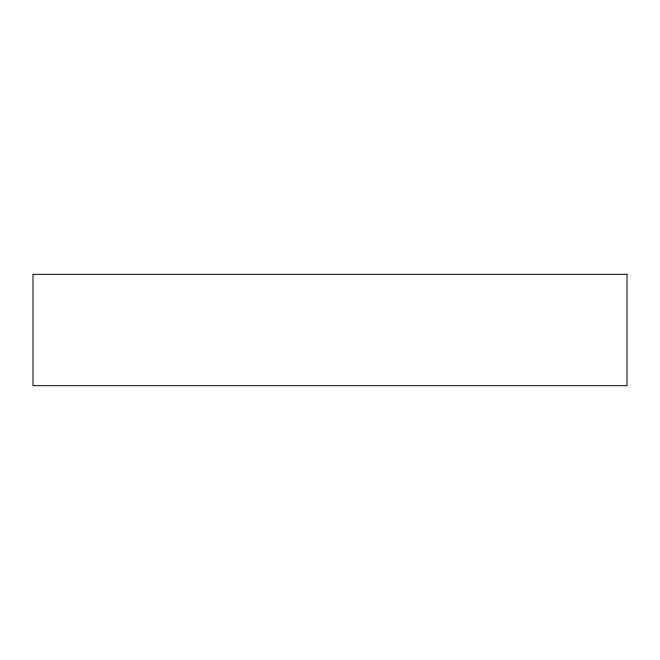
<?xml version="1.0" encoding="UTF-8"?>
<svg xmlns="http://www.w3.org/2000/svg" width="660" height="660" viewBox="0 0 660 660"><rect width="100%" height="100%" fill="white"/><g stroke="black" fill="none" stroke-linecap="round" stroke-linejoin="round"><path stroke-width="0.99" d="M627 274.312L33 274.312L33 385.688L627 385.688L627 274.312"/></g></svg>
